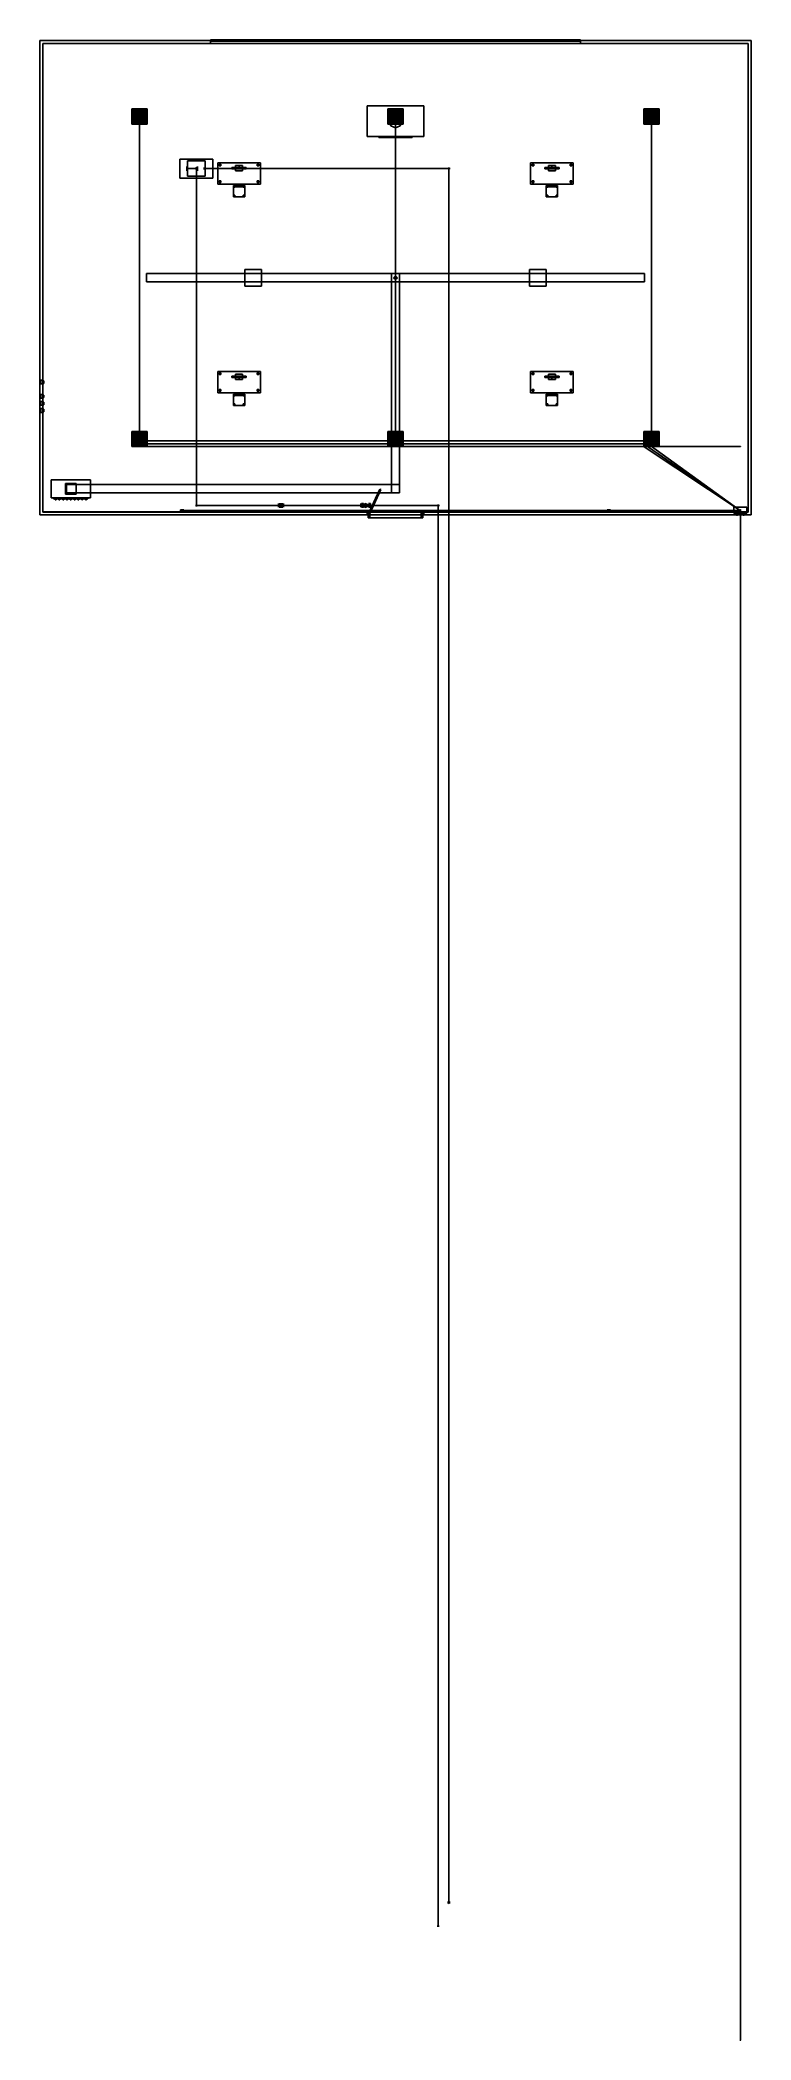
# Model space of a CAD drawing. Header units: millimetres. Extents: x 385000 to 415000, y -62300 to 22022.
import ezdxf

# ---------------------------------------------------------------- set-up
doc = ezdxf.new("R2010")
doc.units = ezdxf.units.MM

msp = doc.modelspace()

# ---------------------------------------------------------------- linework, layer by layer
at = {"layer": 'electrical'}
for p, q in [((389207.79, 18800), (389192.21, 18800)), ((389192.21, 18800), (389200, 18800)), ((389200, 18800), (389207.79, 18800)), ((389200, 4880), (389200, 18800)), ((400007.79, 18800), (399992.21, 18800)), ((399992.21, 18800), (400000, 18800)), ((400000, 18800), (400007.79, 18800)), ((400000, 4880), (400000, 18800)), ((410807.79, 18800), (410792.21, 18800)), ((410792.21, 18800), (410800, 18800)), ((410800, 18800), (410807.79, 18800)), ((410800, 4880), (410800, 18800)), ((389500, 5108.74), (389500, 5131.26)), ((389500, 5131.26), (389500, 5120)), ((389500, 5120), (389500, 5108.74)), ((410500, 5120), (389500, 5120)), ((410492.4, 5109.45), (410503.8, 5125.27)), ((410503.8, 5125.27), (410492.4, 5109.45)), ((414542.4, 2189.45), (410492.4, 5109.45)), ((410500, 5108.74), (410500, 5131.26)), ((410500, 5131.26), (410500, 5120)), ((410500, 5120), (410500, 5108.74)), ((410500, 5120), (410514.04, 5120)), ((410514.04, 5120), (410500, 5120)), ((410503.8, 5125.27), (410503.8, 5125.27)), ((389207.79, 4880), (389192.21, 4880)), ((389192.21, 4880), (389200, 4880)), ((389200, 4872.21), (389200, 4887.79)), ((389200, 4887.79), (389200, 4880)), ((389200, 4880), (389200, 4872.21)), ((414550, 4880), (389200, 4880)), ((389200, 4880), (389207.79, 4880)), ((389500, 4988.74), (389500, 5011.26)), ((389500, 5011.26), (389500, 5000)), ((389500, 5000), (389500, 4988.74)), ((410500, 5000), (389500, 5000)), ((389500, 4868.74), (389500, 4891.26)), ((389500, 4891.26), (389500, 4880)), ((389500, 4880), (389500, 4868.74)), ((410500, 4880), (389500, 4880)), ((400007.79, 4880), (399992.21, 4880)), ((399992.21, 4880), (400000, 4880)), ((400000, 4880), (400007.79, 4880)), ((410492.61, 4989.31), (410503.7, 5005.35)), ((410503.7, 5005.35), (410492.61, 4989.31)), ((414542.61, 2189.31), (410492.61, 4989.31)), ((410492.83, 4869.16), (410503.59, 4885.42)), ((410503.59, 4885.42), (410492.83, 4869.16)), ((414542.83, 2189.16), (410492.83, 4869.16)), ((410500, 4988.74), (410500, 5011.26)), ((410500, 5011.26), (410500, 5000)), ((410500, 5000), (410500, 4988.74)), ((410500, 5000), (410514.04, 5000)), ((410514.04, 5000), (410500, 5000)), ((410500, 4868.74), (410500, 4891.26)), ((410500, 4891.26), (410500, 4880)), ((410500, 4880), (410500, 4868.74)), ((410500, 4880), (410514.04, 4880)), ((410514.04, 4880), (410500, 4880)), ((410503.59, 4885.42), (410503.59, 4885.42)), ((410503.7, 5005.35), (410503.7, 5005.35)), ((410807.79, 4880), (410792.21, 4880)), ((410792.21, 4880), (410800, 4880)), ((410800, 4880), (410807.79, 4880)), ((414550, 4872.21), (414550, 4887.79)), ((414550, 4887.79), (414550, 4880)), ((414550, 4880), (414550, 4872.21)), ((390935, 2150), (390935, 2210)), ((390935, 2210), (391065, 2210)), ((390935, 2150), (391065, 2150)), ((391009, 2180), (390995.5, 2187.79)), ((390995.5, 2187.79), (390995.5, 2172.21)), ((390995.5, 2172.21), (391009, 2180)), ((391000, 2172.21), (391000, 2187.79)), ((391000, 2187.79), (391000, 2180)), ((391000, 2180), (414550, 2180)), ((391000, 2180), (391000, 2172.21)), ((391000, 2180), (391009.72, 2180)), ((391009.72, 2180), (391000, 2180)), ((391065, 2150), (391065, 2210)), ((408935, 2150), (408935, 2210)), ((408935, 2210), (409065, 2210)), ((408935, 2150), (409065, 2150)), ((409009, 2180), (408995.5, 2187.79)), ((408995.5, 2187.79), (408995.5, 2172.21)), ((408995.5, 2172.21), (409009, 2180)), ((409000, 2172.21), (409000, 2187.79)), ((409000, 2187.79), (409000, 2180)), ((409000, 2180), (414550, 2180)), ((409000, 2180), (409000, 2172.21)), ((409000, 2180), (409009.72, 2180)), ((409009.72, 2180), (409000, 2180)), ((409065, 2150), (409065, 2210)), ((414275, 2075), (414275, 2325)), ((414275, 2325), (414825, 2325)), ((414275, 2075), (414825, 2075)), ((414315, 2047.5), (414315, 2082.5)), ((414315, 2082.5), (414785, 2082.5)), ((414315, 2047.5), (414785, 2047.5)), ((414362.5, 2010), (414362.5, 2050)), ((414362.5, 2050), (414462.5, 2050)), ((414362.5, 2010), (414462.5, 2010)), ((414435.88, 2020), (414389.12, 2020)), ((414389.12, 2020), (414412.5, 2020)), ((414435.88, 1995), (414389.12, 1995)), ((414389.12, 1995), (414412.5, 1995)), ((414412.5, 2020), (414412.5, 1995)), ((414412.5, 2020), (414435.88, 2020)), ((414412.5, 1995), (414435.88, 1995)), ((414462.5, 2010), (414462.5, 2050)), ((414500, 2010), (414500, 2050)), ((414500, 2050), (414600, 2050)), ((414500, 2010), (414600, 2010)), ((414573.38, 2020), (414526.62, 2020)), ((414526.62, 2020), (414550, 2020)), ((414573.38, 1995), (414526.62, 1995)), ((414526.62, 1995), (414550, 1995)), ((414532, 2200), (414559, 2215.59)), ((414559, 2184.41), (414532, 2200)), ((414565.59, 2200), (414534.41, 2200)), ((414534.41, 2200), (414550, 2200)), ((414542.4, 2189.45), (414553.8, 2205.27)), ((414553.8, 2205.27), (414542.4, 2189.45)), ((414542.61, 2189.31), (414553.7, 2205.35)), ((414553.7, 2205.35), (414542.61, 2189.31)), ((414542.83, 2189.16), (414553.59, 2205.42)), ((414553.59, 2205.42), (414542.83, 2189.16)), ((414563, 2200), (414543.5, 2211.26)), ((414543.5, 2211.26), (414543.5, 2188.74)), ((414563, 2200), (414543.5, 2211.26)), ((414543.5, 2211.26), (414543.5, 2188.74)), ((414563, 2200), (414543.5, 2211.26)), ((414543.5, 2211.26), (414543.5, 2188.74)), ((414543.5, 2188.74), (414563, 2200)), ((414543.5, 2188.74), (414563, 2200)), ((414543.5, 2188.74), (414563, 2200)), ((414550, 2200), (414565.59, 2200)), ((414550, -62300), (414550, 2200)), ((414550, 2200), (414569.44, 2200)), ((414569.44, 2200), (414550, 2200)), ((414550, 2200), (414564.04, 2200)), ((414564.04, 2200), (414550, 2200)), ((414550, 2200), (414564.04, 2200)), ((414564.04, 2200), (414550, 2200)), ((414550, 2200), (414564.04, 2200)), ((414564.04, 2200), (414550, 2200)), ((414550, 2172.21), (414550, 2187.79)), ((414550, 2187.79), (414550, 2180)), ((414550, 2172.21), (414550, 2187.79)), ((414550, 2187.79), (414550, 2180)), ((414550, 2180), (414550, 2172.21)), ((414550, 2180), (414550, 2172.21)), ((414550, 2020), (414550, 1995)), ((414550, 2020), (414573.38, 2020)), ((414550, 1995), (414573.38, 1995)), ((414553.59, 2205.42), (414553.59, 2205.42)), ((414553.7, 2205.35), (414553.7, 2205.35)), ((414553.8, 2205.27), (414553.8, 2205.27)), ((414559, 2215.59), (414559, 2184.41)), ((414600, 2010), (414600, 2050)), ((414637.5, 2010), (414637.5, 2050)), ((414637.5, 2050), (414737.5, 2050)), ((414637.5, 2010), (414737.5, 2010)), ((414710.88, 2020), (414664.12, 2020)), ((414664.12, 2020), (414687.5, 2020)), ((414710.88, 1995), (414664.12, 1995)), ((414664.12, 1995), (414687.5, 1995)), ((414687.5, 2020), (414687.5, 1995)), ((414687.5, 2020), (414710.88, 2020)), ((414687.5, 1995), (414710.88, 1995)), ((414737.5, 2010), (414737.5, 2050)), ((414785, 2047.5), (414785, 2082.5)), ((414825, 2075), (414825, 2325)), ((414565.59, -62300), (414534.41, -62300)), ((414534.41, -62300), (414550, -62300)), ((414550, -62300), (414565.59, -62300))]:
    msp.add_line(p, q, dxfattribs=at)
at = {"layer": 'hvac'}
for p, q in [((389500, 11825), (389500, 12175)), ((389500, 12175), (410500, 12175)), ((389500, 11825), (410500, 11825)), ((393650, 11650), (393650, 12350)), ((393650, 12350), (394350, 12350)), ((394350, 11650), (394350, 12350)), ((399825, 2925), (399825, 12175)), ((399825, 12175), (400175, 12175)), ((400175, 2925), (400175, 12175)), ((405650, 11650), (405650, 12350)), ((405650, 12350), (406350, 12350)), ((406350, 11650), (406350, 12350)), ((410500, 11825), (410500, 12175)), ((393650, 11650), (394350, 11650)), ((405650, 11650), (406350, 11650)), ((385475, 2725), (385475, 3475)), ((385475, 3475), (387125, 3475)), ((387125, 2725), (387125, 3475)), ((385475, 2725), (387125, 2725)), ((385575, 2680), (385575, 2720)), ((385575, 2720), (387025, 2720)), ((385575, 2680), (387025, 2680)), ((385640, 2640), (385640, 2700)), ((385640, 2700), (385680, 2700)), ((385640, 2640), (385680, 2640)), ((385680, 2640), (385680, 2700)), ((385800, 2640), (385800, 2700)), ((385800, 2700), (385840, 2700)), ((385800, 2640), (385840, 2640)), ((385840, 2640), (385840, 2700)), ((385960, 2640), (385960, 2700)), ((385960, 2700), (386000, 2700)), ((385960, 2640), (386000, 2640)), ((386000, 2640), (386000, 2700)), ((386075, 2875), (386075, 3325)), ((386075, 3325), (386525, 3325)), ((386075, 2875), (386525, 2875)), ((386120, 2640), (386120, 2700)), ((386120, 2700), (386160, 2700)), ((386120, 2640), (386160, 2640)), ((386125, 2925), (386125, 3275)), ((386125, 3275), (400175, 3275)), ((386125, 2925), (400175, 2925)), ((386160, 2640), (386160, 2700)), ((386280, 2640), (386280, 2700)), ((386280, 2700), (386320, 2700)), ((386280, 2640), (386320, 2640)), ((386320, 2640), (386320, 2700)), ((386440, 2640), (386440, 2700)), ((386440, 2700), (386480, 2700)), ((386440, 2640), (386480, 2640)), ((386480, 2640), (386480, 2700)), ((386525, 2875), (386525, 3325)), ((386600, 2640), (386600, 2700)), ((386600, 2700), (386640, 2700)), ((386600, 2640), (386640, 2640)), ((386640, 2640), (386640, 2700)), ((386760, 2640), (386760, 2700)), ((386760, 2700), (386800, 2700)), ((386760, 2640), (386800, 2640)), ((386800, 2640), (386800, 2700)), ((386920, 2640), (386920, 2700)), ((386920, 2700), (386960, 2700)), ((386920, 2640), (386960, 2640)), ((386960, 2640), (386960, 2700)), ((387025, 2680), (387025, 2720)), ((399825, 2925), (400175, 2925)), ((400175, 2925), (400175, 3275))]:
    msp.add_line(p, q, dxfattribs=at)
at = {"layer": 'interiors'}
for p, q in [((385000, 2000), (385000, 22000)), ((385000, 22000), (415000, 22000)), ((392200, 21977.5), (392200, 22022.5)), ((392200, 22022.5), (407800, 22022.5)), ((392200, 22000), (407800, 22000)), ((392200, 21880), (392200, 22000)), ((392200, 21977.5), (407800, 21977.5)), ((407800, 21977.5), (407800, 22022.5)), ((407800, 21880), (407800, 22000)), ((415000, 2000), (415000, 22000)), ((414880, 21880), (385120, 21880)), ((385120, 2120), (385120, 21880)), ((385125, 2125), (385125, 21875)), ((385125, 21875), (414875, 21875)), ((392200, 21880), (407800, 21880)), ((414875, 2125), (414875, 21875)), ((414880, 2120), (414880, 21880)), ((398800, 17950), (398800, 19250)), ((398800, 19250), (401200, 19250)), ((399802.01, 18797.99), (399720, 18600)), ((399720, 18600), (399802.01, 18402.01)), ((400000, 18880), (399802.01, 18797.99)), ((400197.99, 18797.99), (400000, 18880)), ((400280, 18600), (400197.99, 18797.99)), ((400197.99, 18402.01), (400280, 18600)), ((401200, 17950), (401200, 19250)), ((398800, 17950), (401200, 17950)), ((399300, 17905), (399300, 17955)), ((399300, 17955), (400700, 17955)), ((399300, 17905), (400700, 17905)), ((399802.01, 18402.01), (400000, 18320)), ((400000, 18320), (400197.99, 18402.01)), ((400700, 17905), (400700, 17955)), ((392500, 15950), (392500, 16850)), ((392500, 16850), (394300, 16850)), ((392565, 16715), (392565, 16785)), ((392565, 16785), (392635, 16785)), ((392565, 16715), (392635, 16715)), ((392565, 16015), (392565, 16085)), ((392565, 16085), (392635, 16085)), ((392635, 16715), (392635, 16785)), ((392635, 16015), (392635, 16085)), ((393100, 16590), (393100, 16650)), ((393100, 16650), (393700, 16650)), ((393100, 16590), (393700, 16590)), ((393250, 16510), (393250, 16730)), ((393250, 16730), (393550, 16730)), ((393250, 16510), (393550, 16510)), ((393370, 16585), (393370, 16655)), ((393370, 16655), (393430, 16655)), ((393370, 16585), (393430, 16585)), ((393430, 16585), (393430, 16655)), ((393550, 16510), (393550, 16730)), ((393700, 16590), (393700, 16650)), ((394165, 16715), (394165, 16785)), ((394165, 16785), (394235, 16785)), ((394165, 16715), (394235, 16715)), ((394165, 16015), (394165, 16085)), ((394165, 16085), (394235, 16085)), ((394235, 16715), (394235, 16785)), ((394235, 16015), (394235, 16085)), ((394300, 15950), (394300, 16850)), ((405700, 15950), (405700, 16850)), ((405700, 16850), (407500, 16850)), ((405765, 16715), (405765, 16785)), ((405765, 16785), (405835, 16785)), ((405765, 16715), (405835, 16715)), ((405765, 16015), (405765, 16085)), ((405765, 16085), (405835, 16085)), ((405835, 16715), (405835, 16785)), ((405835, 16015), (405835, 16085)), ((406300, 16590), (406300, 16650)), ((406300, 16650), (406900, 16650)), ((406300, 16590), (406900, 16590)), ((406450, 16510), (406450, 16730)), ((406450, 16730), (406750, 16730)), ((406450, 16510), (406750, 16510)), ((406570, 16585), (406570, 16655)), ((406570, 16655), (406630, 16655)), ((406570, 16585), (406630, 16585)), ((406630, 16585), (406630, 16655)), ((406750, 16510), (406750, 16730)), ((406900, 16590), (406900, 16650)), ((407365, 16715), (407365, 16785)), ((407365, 16785), (407435, 16785)), ((407365, 16715), (407435, 16715)), ((407365, 16015), (407365, 16085)), ((407365, 16085), (407435, 16085)), ((407435, 16715), (407435, 16785)), ((407435, 16015), (407435, 16085)), ((407500, 15950), (407500, 16850)), ((392500, 15950), (394300, 15950)), ((392565, 16015), (392635, 16015)), ((393160, 15827.5), (393160, 15892.5)), ((393160, 15892.5), (393640, 15892.5)), ((393160, 15410), (393160, 15890)), ((393160, 15890), (393640, 15890)), ((393160, 15827.5), (393640, 15827.5)), ((393160, 15410), (393640, 15410)), ((393192.5, 15822.5), (393192.5, 15857.5)), ((393192.5, 15857.5), (393227.5, 15857.5)), ((393192.5, 15822.5), (393227.5, 15822.5)), ((393192.5, 15442.5), (393192.5, 15477.5)), ((393192.5, 15477.5), (393227.5, 15477.5)), ((393192.5, 15442.5), (393227.5, 15442.5)), ((393227.5, 15822.5), (393227.5, 15857.5)), ((393227.5, 15442.5), (393227.5, 15477.5)), ((393572.5, 15822.5), (393572.5, 15857.5)), ((393572.5, 15857.5), (393607.5, 15857.5)), ((393572.5, 15822.5), (393607.5, 15822.5)), ((393572.5, 15442.5), (393572.5, 15477.5)), ((393572.5, 15477.5), (393607.5, 15477.5)), ((393572.5, 15442.5), (393607.5, 15442.5)), ((393607.5, 15822.5), (393607.5, 15857.5)), ((393607.5, 15442.5), (393607.5, 15477.5)), ((393640, 15827.5), (393640, 15892.5)), ((393640, 15410), (393640, 15890)), ((394165, 16015), (394235, 16015)), ((405700, 15950), (407500, 15950)), ((405765, 16015), (405835, 16015)), ((406360, 15827.5), (406360, 15892.5)), ((406360, 15892.5), (406840, 15892.5)), ((406360, 15410), (406360, 15890)), ((406360, 15890), (406840, 15890)), ((406360, 15827.5), (406840, 15827.5)), ((406360, 15410), (406840, 15410)), ((406392.5, 15822.5), (406392.5, 15857.5)), ((406392.5, 15857.5), (406427.5, 15857.5)), ((406392.5, 15822.5), (406427.5, 15822.5)), ((406392.5, 15442.5), (406392.5, 15477.5)), ((406392.5, 15477.5), (406427.5, 15477.5)), ((406392.5, 15442.5), (406427.5, 15442.5)), ((406427.5, 15822.5), (406427.5, 15857.5)), ((406427.5, 15442.5), (406427.5, 15477.5)), ((406772.5, 15822.5), (406772.5, 15857.5)), ((406772.5, 15857.5), (406807.5, 15857.5)), ((406772.5, 15822.5), (406807.5, 15822.5)), ((406772.5, 15442.5), (406772.5, 15477.5)), ((406772.5, 15477.5), (406807.5, 15477.5)), ((406772.5, 15442.5), (406807.5, 15442.5)), ((406807.5, 15822.5), (406807.5, 15857.5)), ((406807.5, 15442.5), (406807.5, 15477.5)), ((406840, 15827.5), (406840, 15892.5)), ((406840, 15410), (406840, 15890)), ((407365, 16015), (407435, 16015)), ((392500, 7150), (392500, 8050)), ((392500, 8050), (394300, 8050)), ((392565, 7915), (392565, 7985)), ((392565, 7985), (392635, 7985)), ((392565, 7915), (392635, 7915)), ((392635, 7915), (392635, 7985)), ((393100, 7790), (393100, 7850)), ((393100, 7850), (393700, 7850)), ((393100, 7790), (393700, 7790)), ((393250, 7710), (393250, 7930)), ((393250, 7930), (393550, 7930)), ((393250, 7710), (393550, 7710)), ((393370, 7785), (393370, 7855)), ((393370, 7855), (393430, 7855)), ((393370, 7785), (393430, 7785)), ((393430, 7785), (393430, 7855)), ((393550, 7710), (393550, 7930)), ((393700, 7790), (393700, 7850)), ((394165, 7915), (394165, 7985)), ((394165, 7985), (394235, 7985)), ((394165, 7915), (394235, 7915)), ((394235, 7915), (394235, 7985)), ((394300, 7150), (394300, 8050)), ((405700, 7150), (405700, 8050)), ((405700, 8050), (407500, 8050)), ((405765, 7915), (405765, 7985)), ((405765, 7985), (405835, 7985)), ((405765, 7915), (405835, 7915)), ((405835, 7915), (405835, 7985)), ((406300, 7790), (406300, 7850)), ((406300, 7850), (406900, 7850)), ((406300, 7790), (406900, 7790)), ((406450, 7710), (406450, 7930)), ((406450, 7930), (406750, 7930)), ((406450, 7710), (406750, 7710)), ((406570, 7785), (406570, 7855)), ((406570, 7855), (406630, 7855)), ((406570, 7785), (406630, 7785)), ((406630, 7785), (406630, 7855)), ((406750, 7710), (406750, 7930)), ((406900, 7790), (406900, 7850)), ((407365, 7915), (407365, 7985)), ((407365, 7985), (407435, 7985)), ((407365, 7915), (407435, 7915)), ((407435, 7915), (407435, 7985)), ((407500, 7150), (407500, 8050)), ((392500, 7150), (394300, 7150)), ((392565, 7215), (392565, 7285)), ((392565, 7285), (392635, 7285)), ((392565, 7215), (392635, 7215)), ((392635, 7215), (392635, 7285)), ((393160, 7027.5), (393160, 7092.5)), ((393160, 7092.5), (393640, 7092.5)), ((393160, 6610), (393160, 7090)), ((393160, 7090), (393640, 7090)), ((393160, 7027.5), (393640, 7027.5)), ((393192.5, 7022.5), (393192.5, 7057.5)), ((393192.5, 7057.5), (393227.5, 7057.5)), ((393192.5, 7022.5), (393227.5, 7022.5)), ((393227.5, 7022.5), (393227.5, 7057.5)), ((393572.5, 7022.5), (393572.5, 7057.5)), ((393572.5, 7057.5), (393607.5, 7057.5)), ((393572.5, 7022.5), (393607.5, 7022.5)), ((393607.5, 7022.5), (393607.5, 7057.5)), ((393640, 7027.5), (393640, 7092.5)), ((393640, 6610), (393640, 7090)), ((394165, 7215), (394165, 7285)), ((394165, 7285), (394235, 7285)), ((394165, 7215), (394235, 7215)), ((394235, 7215), (394235, 7285)), ((405700, 7150), (407500, 7150)), ((405765, 7215), (405765, 7285)), ((405765, 7285), (405835, 7285)), ((405765, 7215), (405835, 7215)), ((405835, 7215), (405835, 7285)), ((406360, 7027.5), (406360, 7092.5)), ((406360, 7092.5), (406840, 7092.5)), ((406360, 6610), (406360, 7090)), ((406360, 7090), (406840, 7090)), ((406360, 7027.5), (406840, 7027.5)), ((406392.5, 7022.5), (406392.5, 7057.5)), ((406392.5, 7057.5), (406427.5, 7057.5)), ((406392.5, 7022.5), (406427.5, 7022.5)), ((406427.5, 7022.5), (406427.5, 7057.5)), ((406772.5, 7022.5), (406772.5, 7057.5)), ((406772.5, 7057.5), (406807.5, 7057.5)), ((406772.5, 7022.5), (406807.5, 7022.5)), ((406807.5, 7022.5), (406807.5, 7057.5)), ((406840, 7027.5), (406840, 7092.5)), ((406840, 6610), (406840, 7090)), ((407365, 7215), (407365, 7285)), ((407365, 7285), (407435, 7285)), ((407365, 7215), (407435, 7215)), ((407435, 7215), (407435, 7285)), ((393160, 6610), (393640, 6610)), ((393192.5, 6642.5), (393192.5, 6677.5)), ((393192.5, 6677.5), (393227.5, 6677.5)), ((393192.5, 6642.5), (393227.5, 6642.5)), ((393227.5, 6642.5), (393227.5, 6677.5)), ((393572.5, 6642.5), (393572.5, 6677.5)), ((393572.5, 6677.5), (393607.5, 6677.5)), ((393572.5, 6642.5), (393607.5, 6642.5)), ((393607.5, 6642.5), (393607.5, 6677.5)), ((406360, 6610), (406840, 6610)), ((406392.5, 6642.5), (406392.5, 6677.5)), ((406392.5, 6677.5), (406427.5, 6677.5)), ((406392.5, 6642.5), (406427.5, 6642.5)), ((406427.5, 6642.5), (406427.5, 6677.5)), ((406772.5, 6642.5), (406772.5, 6677.5)), ((406772.5, 6677.5), (406807.5, 6677.5)), ((406772.5, 6642.5), (406807.5, 6642.5)), ((406807.5, 6642.5), (406807.5, 6677.5)), ((398889.61, 2109.51), (399346.04, 3088.32)), ((398930.39, 2090.49), (399386.82, 3069.3)), ((399386.82, 3069.3), (399346.04, 3088.32)), ((385000, 2000), (398800, 2000)), ((385000, 2000), (415000, 2000)), ((414880, 2120), (385120, 2120)), ((398800, 2120), (385120, 2120)), ((385125, 2125), (414875, 2125)), ((398800, 2000), (398800, 2120)), ((398800, 2120), (401200, 2120)), ((398800, 2000), (401200, 2000)), ((398845, 1880), (398845, 2120)), ((398845, 2120), (398915, 2120)), ((398845, 1880), (398915, 1880)), ((398850, 1880), (398850, 2120)), ((398850, 2120), (401150, 2120)), ((398850, 1880), (401150, 1880)), ((398930.39, 2090.49), (398889.61, 2109.51)), ((398915, 1880), (398915, 2120)), ((401085, 1880), (401085, 2120)), ((401085, 2120), (401155, 2120)), ((401085, 1880), (401155, 1880)), ((401150, 1880), (401150, 2120)), ((401155, 1880), (401155, 2120)), ((401200, 2000), (401200, 2120)), ((414880, 2120), (401200, 2120)), ((401200, 2000), (415000, 2000))]:
    msp.add_line(p, q, dxfattribs=at)
at = {"layer": 'lighting'}
for p, q in [((388880, 18480), (388880, 19120)), ((388880, 19120), (389520, 19120)), ((388920, 18520), (388920, 19080)), ((388920, 19080), (389480, 19080)), ((388954, 18530), (388954, 19070)), ((388954, 19070), (388966, 19070)), ((388966, 18530), (388966, 19070)), ((389034, 18530), (389034, 19070)), ((389034, 19070), (389046, 19070)), ((389046, 18530), (389046, 19070)), ((389114, 18530), (389114, 19070)), ((389114, 19070), (389126, 19070)), ((389126, 18530), (389126, 19070)), ((389194, 18530), (389194, 19070)), ((389194, 19070), (389206, 19070)), ((389209, 18800), (389195.5, 18807.79)), ((389195.5, 18807.79), (389195.5, 18792.21)), ((389195.5, 18792.21), (389209, 18800)), ((389206, 18530), (389206, 19070)), ((389274, 18530), (389274, 19070)), ((389274, 19070), (389286, 19070)), ((389286, 18530), (389286, 19070)), ((389354, 18530), (389354, 19070)), ((389354, 19070), (389366, 19070)), ((389366, 18530), (389366, 19070)), ((389434, 18530), (389434, 19070)), ((389434, 19070), (389446, 19070)), ((389446, 18530), (389446, 19070)), ((389480, 18520), (389480, 19080)), ((389520, 18480), (389520, 19120)), ((399680, 18480), (399680, 19120)), ((399680, 19120), (400320, 19120)), ((399720, 18520), (399720, 19080)), ((399720, 19080), (400280, 19080)), ((399754, 18530), (399754, 19070)), ((399754, 19070), (399766, 19070)), ((399766, 18530), (399766, 19070)), ((399834, 18530), (399834, 19070)), ((399834, 19070), (399846, 19070)), ((399846, 18530), (399846, 19070)), ((399914, 18530), (399914, 19070)), ((399914, 19070), (399926, 19070)), ((399926, 18530), (399926, 19070)), ((399994, 18530), (399994, 19070)), ((399994, 19070), (400006, 19070)), ((400009, 18800), (399995.5, 18807.79)), ((399995.5, 18807.79), (399995.5, 18792.21)), ((399995.5, 18792.21), (400009, 18800)), ((400006, 18530), (400006, 19070)), ((400074, 18530), (400074, 19070)), ((400074, 19070), (400086, 19070)), ((400086, 18530), (400086, 19070)), ((400154, 18530), (400154, 19070)), ((400154, 19070), (400166, 19070)), ((400166, 18530), (400166, 19070)), ((400234, 18530), (400234, 19070)), ((400234, 19070), (400246, 19070)), ((400246, 18530), (400246, 19070)), ((400280, 18520), (400280, 19080)), ((400320, 18480), (400320, 19120)), ((410480, 18480), (410480, 19120)), ((410480, 19120), (411120, 19120)), ((410520, 18520), (410520, 19080)), ((410520, 19080), (411080, 19080)), ((410554, 18530), (410554, 19070)), ((410554, 19070), (410566, 19070)), ((410566, 18530), (410566, 19070)), ((410634, 18530), (410634, 19070)), ((410634, 19070), (410646, 19070)), ((410646, 18530), (410646, 19070)), ((410714, 18530), (410714, 19070)), ((410714, 19070), (410726, 19070)), ((410726, 18530), (410726, 19070)), ((410794, 18530), (410794, 19070)), ((410794, 19070), (410806, 19070)), ((410809, 18800), (410795.5, 18807.79)), ((410795.5, 18807.79), (410795.5, 18792.21)), ((410795.5, 18792.21), (410809, 18800)), ((410806, 18530), (410806, 19070)), ((410874, 18530), (410874, 19070)), ((410874, 19070), (410886, 19070)), ((410886, 18530), (410886, 19070)), ((410954, 18530), (410954, 19070)), ((410954, 19070), (410966, 19070)), ((410966, 18530), (410966, 19070)), ((411034, 18530), (411034, 19070)), ((411034, 19070), (411046, 19070)), ((411046, 18530), (411046, 19070)), ((411080, 18520), (411080, 19080)), ((411120, 18480), (411120, 19120)), ((388880, 18480), (389520, 18480)), ((388920, 18520), (389480, 18520)), ((388954, 18530), (388966, 18530)), ((389034, 18530), (389046, 18530)), ((389114, 18530), (389126, 18530)), ((389194, 18530), (389206, 18530)), ((389274, 18530), (389286, 18530)), ((389354, 18530), (389366, 18530)), ((389434, 18530), (389446, 18530)), ((399680, 18480), (400320, 18480)), ((399720, 18520), (400280, 18520)), ((399754, 18530), (399766, 18530)), ((399834, 18530), (399846, 18530)), ((399914, 18530), (399926, 18530)), ((399994, 18530), (400006, 18530)), ((400074, 18530), (400086, 18530)), ((400154, 18530), (400166, 18530)), ((400234, 18530), (400246, 18530)), ((410480, 18480), (411120, 18480)), ((410520, 18520), (411080, 18520)), ((410554, 18530), (410566, 18530)), ((410634, 18530), (410646, 18530)), ((410714, 18530), (410726, 18530)), ((410794, 18530), (410806, 18530)), ((410874, 18530), (410886, 18530)), ((410954, 18530), (410966, 18530)), ((411034, 18530), (411046, 18530)), ((388880, 4880), (388880, 5520)), ((388880, 5520), (389520, 5520)), ((388920, 4920), (388920, 5480)), ((388920, 5480), (389480, 5480)), ((388954, 4930), (388954, 5470)), ((388954, 5470), (388966, 5470)), ((388966, 4930), (388966, 5470)), ((389034, 4930), (389034, 5470)), ((389034, 5470), (389046, 5470)), ((389046, 4930), (389046, 5470)), ((389114, 4930), (389114, 5470)), ((389114, 5470), (389126, 5470)), ((389126, 4930), (389126, 5470)), ((389194, 4930), (389194, 5470)), ((389194, 5470), (389206, 5470)), ((389209, 5200), (389195.5, 5207.79)), ((389195.5, 5207.79), (389195.5, 5192.21)), ((389195.5, 5192.21), (389209, 5200)), ((389206, 4930), (389206, 5470)), ((389274, 4930), (389274, 5470)), ((389274, 5470), (389286, 5470)), ((389286, 4930), (389286, 5470)), ((389354, 4930), (389354, 5470)), ((389354, 5470), (389366, 5470)), ((389366, 4930), (389366, 5470)), ((389434, 4930), (389434, 5470)), ((389434, 5470), (389446, 5470)), ((389446, 4930), (389446, 5470)), ((389480, 4920), (389480, 5480)), ((389520, 4880), (389520, 5520)), ((399680, 4880), (399680, 5520)), ((399680, 5520), (400320, 5520)), ((399720, 4920), (399720, 5480)), ((399720, 5480), (400280, 5480)), ((399754, 4930), (399754, 5470)), ((399754, 5470), (399766, 5470)), ((399766, 4930), (399766, 5470)), ((399834, 4930), (399834, 5470)), ((399834, 5470), (399846, 5470)), ((399846, 4930), (399846, 5470)), ((399914, 4930), (399914, 5470)), ((399914, 5470), (399926, 5470)), ((399926, 4930), (399926, 5470)), ((399994, 4930), (399994, 5470)), ((399994, 5470), (400006, 5470)), ((400009, 5200), (399995.5, 5207.79)), ((399995.5, 5207.79), (399995.5, 5192.21)), ((399995.5, 5192.21), (400009, 5200)), ((400006, 4930), (400006, 5470)), ((400074, 4930), (400074, 5470)), ((400074, 5470), (400086, 5470)), ((400086, 4930), (400086, 5470)), ((400154, 4930), (400154, 5470)), ((400154, 5470), (400166, 5470)), ((400166, 4930), (400166, 5470)), ((400234, 4930), (400234, 5470)), ((400234, 5470), (400246, 5470)), ((400246, 4930), (400246, 5470)), ((400280, 4920), (400280, 5480)), ((400320, 4880), (400320, 5520)), ((410480, 4880), (410480, 5520)), ((410480, 5520), (411120, 5520)), ((410520, 4920), (410520, 5480)), ((410520, 5480), (411080, 5480)), ((410554, 4930), (410554, 5470)), ((410554, 5470), (410566, 5470)), ((410566, 4930), (410566, 5470)), ((410634, 4930), (410634, 5470)), ((410634, 5470), (410646, 5470)), ((410646, 4930), (410646, 5470)), ((410714, 4930), (410714, 5470)), ((410714, 5470), (410726, 5470)), ((410726, 4930), (410726, 5470)), ((410794, 4930), (410794, 5470)), ((410794, 5470), (410806, 5470)), ((410809, 5200), (410795.5, 5207.79)), ((410795.5, 5207.79), (410795.5, 5192.21)), ((410795.5, 5192.21), (410809, 5200)), ((410806, 4930), (410806, 5470)), ((410874, 4930), (410874, 5470)), ((410874, 5470), (410886, 5470)), ((410886, 4930), (410886, 5470)), ((410954, 4930), (410954, 5470)), ((410954, 5470), (410966, 5470)), ((410966, 4930), (410966, 5470)), ((411034, 4930), (411034, 5470)), ((411034, 5470), (411046, 5470)), ((411046, 4930), (411046, 5470)), ((411080, 4920), (411080, 5480)), ((411120, 4880), (411120, 5520)), ((388880, 4880), (389520, 4880)), ((388920, 4920), (389480, 4920)), ((388954, 4930), (388966, 4930)), ((389034, 4930), (389046, 4930)), ((389114, 4930), (389126, 4930)), ((389194, 4930), (389206, 4930)), ((389274, 4930), (389286, 4930)), ((389354, 4930), (389366, 4930)), ((389434, 4930), (389446, 4930)), ((399680, 4880), (400320, 4880)), ((399720, 4920), (400280, 4920)), ((399754, 4930), (399766, 4930)), ((399834, 4930), (399846, 4930)), ((399914, 4930), (399926, 4930)), ((399994, 4930), (400006, 4930)), ((400074, 4930), (400086, 4930)), ((400154, 4930), (400166, 4930)), ((400234, 4930), (400246, 4930)), ((410480, 4880), (411120, 4880)), ((410520, 4920), (411080, 4920)), ((410554, 4930), (410566, 4930)), ((410634, 4930), (410646, 4930)), ((410714, 4930), (410726, 4930)), ((410794, 4930), (410806, 4930)), ((410874, 4930), (410886, 4930)), ((410954, 4930), (410966, 4930)), ((411034, 4930), (411046, 4930))]:
    msp.add_line(p, q, dxfattribs=at)
at = {"layer": 'sensors'}
for p, q in [((400000, 12080), (399920, 12000)), ((399920, 12000), (400000, 11920)), ((400080, 12000), (400000, 12080)), ((400000, 11920), (400080, 12000)), ((400000, 12000), (400065, 12000)), ((400065, 12000), (400000, 12000)), ((385040, 7520), (385040, 7680)), ((385040, 7680), (385140, 7680)), ((385140, 7520), (385140, 7680)), ((385145, 7545), (385145, 7655)), ((385145, 7655), (385165, 7655)), ((385165, 7545), (385165, 7655)), ((385040, 7520), (385140, 7520)), ((385040, 6920), (385040, 7080)), ((385040, 7080), (385140, 7080)), ((385040, 6920), (385140, 6920)), ((385040, 6620), (385040, 6780)), ((385040, 6780), (385140, 6780)), ((385140, 6920), (385140, 7080)), ((385140, 6620), (385140, 6780)), ((385145, 7545), (385165, 7545)), ((385145, 6945), (385145, 7055)), ((385145, 7055), (385165, 7055)), ((385145, 6945), (385165, 6945)), ((385145, 6645), (385145, 6755)), ((385145, 6755), (385165, 6755)), ((385165, 6945), (385165, 7055)), ((385165, 6645), (385165, 6755)), ((385040, 6620), (385140, 6620)), ((385040, 6320), (385040, 6480)), ((385040, 6480), (385140, 6480)), ((385040, 6320), (385140, 6320)), ((385140, 6320), (385140, 6480)), ((385145, 6645), (385165, 6645)), ((385145, 6345), (385145, 6455)), ((385145, 6455), (385165, 6455)), ((385145, 6345), (385165, 6345)), ((385165, 6345), (385165, 6455)), ((395060, 2400), (395060, 2475)), ((395060, 2475), (395060, 2400)), ((395060, 2400), (395280, 2400)), ((395060, 2400), (395060, 2325)), ((395060, 2325), (395060, 2400)), ((395090, 2330), (395090, 2470)), ((395090, 2470), (395250, 2470)), ((395090, 2330), (395250, 2330)), ((395250, 2330), (395250, 2470)), ((395280, 2400), (395280, 2475)), ((395280, 2475), (395280, 2400)), ((395280, 2400), (395280, 2325)), ((395280, 2325), (395280, 2400))]:
    msp.add_line(p, q, dxfattribs=at)
at = {"layer": 'water'}
for p, q in [((390900, 16200), (390900, 17000)), ((390900, 17000), (392300, 17000)), ((391225, 16275), (391225, 16925)), ((391225, 16925), (391975, 16925)), ((391975, 16275), (391975, 16925)), ((392300, 16200), (392300, 17000)), ((390900, 16200), (392300, 16200)), ((391200, 16658.78), (391200, 16695.11)), ((391200, 16695.11), (391200, 16600)), ((391200, 16541.22), (391200, 16658.78)), ((391200, 16600), (391650, 16600)), ((391200, 16600), (391200, 16504.89)), ((391200, 16504.89), (391200, 16541.22)), ((391225, 16275), (391975, 16275)), ((391550, 16600), (391625, 16643.3)), ((391625, 16556.7), (391550, 16600)), ((391643.3, 16600), (391556.7, 16600)), ((391556.7, 16600), (391600, 16600)), ((391600, 16600), (391643.3, 16600)), ((391600, 2400), (391600, 16600)), ((391600, 16600), (391654, 16600)), ((391654, 16600), (391600, 16600)), ((391625, 16643.3), (391625, 16556.7)), ((391650, 16658.78), (391650, 16695.11)), ((391650, 16695.11), (391650, 16600)), ((391650, 16541.22), (391650, 16658.78)), ((391650, 16600), (391650, 16504.89)), ((391650, 16504.89), (391650, 16541.22)), ((392000, 16600), (391925, 16643.3)), ((391925, 16643.3), (391925, 16556.7)), ((391925, 16556.7), (392000, 16600)), ((391950, 16556.7), (391950, 16643.3)), ((391950, 16643.3), (391950, 16600)), ((391950, 16600), (402250, 16600)), ((391950, 16600), (391950, 16556.7)), ((391950, 16600), (392004, 16600)), ((392004, 16600), (391950, 16600)), ((402293.3, 16600), (402206.7, 16600)), ((402206.7, 16600), (402250, 16600)), ((402250, 16556.7), (402250, 16643.3)), ((402250, 16643.3), (402250, 16600)), ((402250, 16600), (402250, 16556.7)), ((402250, 16600), (402250, -56500)), ((402250, 16600), (402293.3, 16600)), ((402250, 16600), (402304, 16600)), ((402304, 16600), (402250, 16600)), ((391643.3, 2400), (391556.7, 2400)), ((391556.7, 2400), (391600, 2400)), ((391600, 2356.7), (391600, 2443.3)), ((391600, 2443.3), (391600, 2400)), ((391600, 2400), (391600, 2356.7)), ((401800, 2400), (391600, 2400)), ((391600, 2400), (391643.3, 2400)), ((391600, 2400), (391654, 2400)), ((391654, 2400), (391600, 2400)), ((398540, 2400), (398540, 2475)), ((398540, 2475), (398540, 2400)), ((398540, 2400), (398940, 2400)), ((398540, 2400), (398540, 2325)), ((398540, 2325), (398540, 2400)), ((398550, 2375), (398550, 2425)), ((398550, 2425), (398930, 2425)), ((398550, 2375), (398930, 2375)), ((398590, 2464.66), (398590, 2504.62)), ((398590, 2504.62), (398590, 2400)), ((398590, 2335.34), (398590, 2464.66)), ((398590, 2400), (398615, 2400)), ((398590, 2400), (398590, 2295.38)), ((398590, 2295.38), (398590, 2335.34)), ((398615, 2464.66), (398615, 2504.62)), ((398615, 2504.62), (398615, 2400)), ((398615, 2335.34), (398615, 2464.66)), ((398615, 2400), (398615, 2295.38)), ((398615, 2295.38), (398615, 2335.34)), ((398767.81, 2485.6), (398667.19, 2452.9)), ((398667.19, 2452.9), (398667.19, 2347.1)), ((398667.19, 2347.1), (398767.81, 2314.4)), ((398830, 2400), (398767.81, 2485.6)), ((398767.81, 2314.4), (398830, 2400)), ((398890, 2464.66), (398890, 2504.62)), ((398890, 2504.62), (398890, 2400)), ((398890, 2335.34), (398890, 2464.66)), ((398890, 2400), (398915, 2400)), ((398890, 2400), (398890, 2295.38)), ((398890, 2295.38), (398890, 2335.34)), ((398915, 2464.66), (398915, 2504.62)), ((398915, 2504.62), (398915, 2400)), ((398915, 2335.34), (398915, 2464.66)), ((398915, 2400), (398915, 2295.38)), ((398915, 2295.38), (398915, 2335.34)), ((398930, 2375), (398930, 2425)), ((398940, 2400), (398940, 2475)), ((398940, 2475), (398940, 2400)), ((398940, 2400), (398940, 2325)), ((398940, 2325), (398940, 2400)), ((401843.3, 2400), (401756.7, 2400)), ((401756.7, 2400), (401800, 2400)), ((401800, 2356.7), (401800, 2443.3)), ((401800, 2443.3), (401800, 2400)), ((401800, 2400), (401843.3, 2400)), ((401800, -57500), (401800, 2400)), ((401800, 2400), (401800, 2356.7)), ((401800, 2400), (401854, 2400)), ((401854, 2400), (401800, 2400)), ((402300, -56500), (402225, -56456.7)), ((402225, -56456.7), (402225, -56543.3)), ((402293.3, -56500), (402206.7, -56500)), ((402206.7, -56500), (402250, -56500)), ((402225, -56543.3), (402300, -56500)), ((402250, -56500), (402293.3, -56500)), ((402250, -56500), (402304, -56500)), ((402304, -56500), (402250, -56500)), ((401843.3, -57500), (401756.7, -57500)), ((401756.7, -57500), (401800, -57500)), ((401800, -57500), (401843.3, -57500))]:
    msp.add_line(p, q, dxfattribs=at)

doc.saveas('drawing.dxf')
